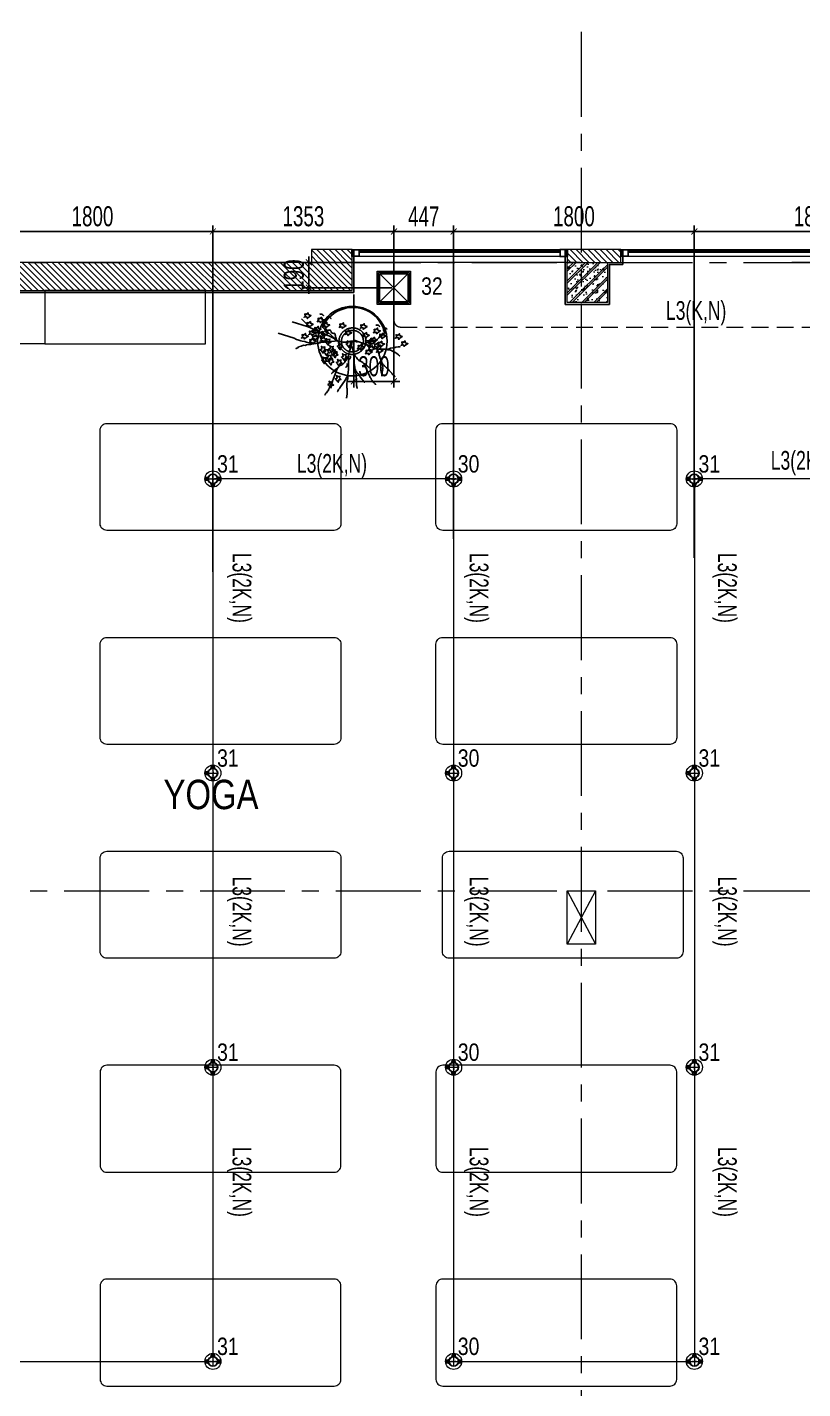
# Model space of a CAD drawing. Header units: millimetres. Extents: x -343543 to 400519, y -115663 to 104219.
# Drawn here: x -78610 to -72811, y -39025 to -28841 of the extents above; entities that cross this region are included whole.
import ezdxf
from ezdxf.xclip import XClip

# ---------------------------------------------------------------- set-up
doc = ezdxf.new("R2010")
doc.units = ezdxf.units.MM
doc.header["$XCLIPFRAME"] = 0
for name, pattern in [("$0$02'TUONG Xay$0$HIDDEN", [0.375, 0.25, -0.125]), ('HIDDEN2', [0.1875, 0.125, -0.0625]), ('XREF MAT BANG TUONG XAY$0$01.Xref _MB T2-Mai$0$HIDDEN', [9.525, 6.35, -3.175]), ('XREF MAT BANG TUONG XAY$0$CENTER', [50.8, 31.75, -6.35, 6.35, -6.35])]:
    doc.linetypes.add(name, pattern=pattern)
doc.layers.get('0').update_dxf_attribs({"color": 231, "lineweight": 0})
doc.layers.get('DefPoints').update_dxf_attribs({"color": 191})
for name, color, linetype in [('A-FLOR', 35, 'Continuous'), ('INNO-GIOTHAI', 20, 'Continuous'), ('XREF MAT BANG NOI THAT$0$FF-Plants', 8, 'Continuous'), ('XREF MAT BANG TUONG XAY$0$A-FNSH', 8, 'Continuous'), ('XREF MAT BANG TUONG XAY$0$A-FURN', 8, 'Continuous'), ('XREF MAT BANG TUONG XAY$0$A-PATT', 8, 'Continuous'), ('ống ghen', 6, 'Continuous')]:
    doc.layers.add(name, color=color, linetype=linetype)
for name, color, linetype, lineweight in [('A-PATT', 252, 'Continuous', 9), ('A-SYMBOLS', 10, 'Continuous', 13), ('fix lighting', 2, 'Continuous', 5), ('ICC-Text', 3, 'Continuous', 25), ('SME-E-COND-LTG', 51, 'Continuous', 18), ('SME-E-LTG-DIM', 55, 'Continuous', 18), ('SME-E-LTG-NOTE', 54, 'Continuous', 18), ('TEXT DIEN', 3, 'Continuous', 18), ('XREF MAT BANG TUONG XAY$0$$1$A-TEXT', 8, 'Continuous', 25), ('XREF MAT BANG TUONG XAY$0$01.Xref _MB T2-Mai$0$$0$A-FNSH', 8, 'Continuous', 9), ('XREF MAT BANG TUONG XAY$0$01.Xref _MB T2-Mai$0$$0$A-GLAZ', 8, 'Continuous', 13), ('XREF MAT BANG TUONG XAY$0$01.Xref _MB T2-Mai$0$$0$A-LITE', 8, 'Continuous', 9), ('XREF MAT BANG TUONG XAY$0$01.Xref _MB T2-Mai$0$$0$A-TEXT', 8, 'Continuous', 25), ('XREF MAT BANG TUONG XAY$0$01.Xref _MB T2-Mai$0$A-HIDD', 8, 'XREF MAT BANG TUONG XAY$0$01.Xref _MB T2-Mai$0$HIDDEN', 9), ('XREF MAT BANG TUONG XAY$0$A-GRID', 8, 'XREF MAT BANG TUONG XAY$0$CENTER', 15), ('XREF MAT BANG TUONG XAY$0$A-WALL-INT', 8, 'Continuous', 9), ('XREF MAT BANG TUONG XAY$0$xref_IKIGAI_Cot$0$A-FNSH', 8, 'Continuous', 9), ('XREF MAT BANG TUONG XAY$0$xref_IKIGAI_Cot$0$A-PATT', 8, 'Continuous', 5)]:
    doc.layers.add(name, color=color, linetype=linetype, lineweight=lineweight)
doc.styles.add('Arial', font='arial.ttf', dxfattribs={"width": 0.8})
doc.styles.add('ROMANS1', font='vntimeh.shx', dxfattribs={"width": 0.8, "bigfont": 'bigfont.shx'})
doc.styles.add('SM-DIMTEXT', font='SME.shx', dxfattribs={"width": 0.7})
doc.styles.add('SME-TEXT', font='sme.shx', dxfattribs={"width": 0.7})
doc.styles.add('XREF MAT BANG NOI THAT$0$Standard', font='txt')
doc.styles.add('XREF MAT BANG TUONG XAY$0$Arial', font='arial.ttf', dxfattribs={"width": 0.8})
doc.dimstyles.new('SDIM-75', dxfattribs={"dimscale": 75, "dimtxt": 2, "dimasz": 0.6, "dimexe": 0.6, "dimexo": 0.2, "dimgap": 0.5, "dimtad": 1, "dimdec": 0, "dimzin": 12, "dimtxsty": 'SM-DIMTEXT', "dimblk": 'ARCHTICK', "dimcen": 0.12, "dimdle": 0.6, "dimclrd": 7, "dimclre": 8, "dimadec": 0, "dimazin": 3, "dimtfac": 2, "dimtdec": 0, "dimtix": 1, "dimtmove": 1, "dimatfit": 3, "dimfxl": 1, "dimtzin": 0, "dimarcsym": 1})

# ---------------------------------------------------------------- blocks, each defined once
blk = doc.blocks.new('XREF MAT BANG TUONG XAY$0$xref_IKIGAI_Cot')
at = {"layer": 'XREF MAT BANG TUONG XAY$0$xref_IKIGAI_Cot$0$A-PATT'}
h = blk.add_hatch(dxfattribs=at)
h.set_pattern_fill('BT-01', color=8, scale=15, pattern_type=2)
h.set_pattern_definition([(50, (80, 80), (107.58903, -9.41282), [11.25, -123.75]), (355, (80, 80), (-20.8127, 112.82882), [9, -99]), (100.4514, (88.97, 79.22), (86.7764, 103.41593), [9.56103, -105.1713]), (46.1842, (80, 110), (160.08616, -24.82785), [16.875, -185.625]), (96.6356, (93.34, 107.93), (140.1994, 146.1177), [14.34154, -157.75695]), (351.1842, (80, 110), (140.1993, 146.1178), [13.5, -148.5]), (21, (95, 102.5), (89.53606, -60.39283), [11.25, -123.75]), (326, (95, 102.5), (36.4973, 108.7725), [9, -99]), (71.4514, (102.46, 97.47), (126.0334, 48.37957), [9.56103, -105.1713]), (37.5, (80, 80), (1.82398, 49.93408), [0, -97.8, 0, -100.5, 0, -99.375]), (7.5, (80, 80), (39.46043, 59.16176), [0, -57.3, 0, -95.55, 0, -37.875]), (327.5, (46.55, 80), (80.073365, -3.38323), [0, -37.5, 0, -117, 0, -155.25]), (317.5, (31.55, 80), (87.47793, 15.01575), [0, -48.75, 0, -77.7, 0, -110.25]), (45, (80, 80), (-45.07806, 45.07806), []), (45, (80, 98.375), (-45.07806, 45.07806), [])])
h.paths.add_polyline_path([(16095, -30600), (16395, -30600), (16395, -30900), (16095, -30900)])
at = {"layer": 'XREF MAT BANG TUONG XAY$0$A-GRID', "color": 8, "ltscale": 20}
for points in [[(16200, -53895), (16200, -27358.3)], [(-2907.5, -30600), (42750, -30600)], [(-2907.5, -35300), (42750, -35300)]]:
    blk.add_lwpolyline(points, dxfattribs=at)
at = {"layer": 'XREF MAT BANG TUONG XAY$0$xref_IKIGAI_Cot$0$A-FNSH', "color": 8}
for p, q in [((16095, -35300), (16305, -35700)), ((16305, -35300), (16095, -35700))]:
    blk.add_line(p, q, dxfattribs=at)
for points in [[(16095, -30600), (16395, -30600), (16395, -30900), (16095, -30900)], [(16095, -35300), (16305, -35300), (16305, -35700), (16095, -35700)]]:
    blk.add_lwpolyline(points, close=True, dxfattribs=at)
blk = doc.blocks.new('XREF MAT BANG TUONG XAY$0$01.Xref _MB T2-Mai$0$$0$A$Cfb76151b')
at = {"color": 8}
for points in [[(0, 0), (50, 0), (50, 50), (0, 50)], [(2, 2), (48, 2), (48, 48), (2, 48)]]:
    blk.add_lwpolyline(points, close=True, dxfattribs=at)
blk = doc.blocks.new('XREF MAT BANG TUONG XAY$0$01.Xref _MB T2-Mai$0$$0$A$Cc763f58b')
at = {"layer": 'DefPoints', "color": 8}
blk.add_line((5, -50), (5, 0), dxfattribs=at)
at = {"layer": 'XREF MAT BANG TUONG XAY$0$01.Xref _MB T2-Mai$0$$0$A-FNSH', "color": 8}
for centre, start, end in [((3, 2), 222.6903, 317.3097), ((3, -52), 42.6903, 137.3097)]:
    blk.add_arc(centre, 3.4, start, end, dxfattribs=at)
blk = doc.blocks.new('*U160')
at = {"layer": 'XREF MAT BANG TUONG XAY$0$01.Xref _MB T2-Mai$0$$0$A-GLAZ'}
for p, q in [((1557, 20), (55, 20)), ((1557, 10), (55, 10))]:
    blk.add_line(p, q, dxfattribs=at)
at = {"layer": 'XREF MAT BANG TUONG XAY$0$01.Xref _MB T2-Mai$0$$0$A-LITE', "color": 8}
blk.add_lwpolyline([(1557, 50), (55, 50), (55, 0), (1557, 0)], close=True, dxfattribs=at)
at = {"layer": 'XREF MAT BANG TUONG XAY$0$01.Xref _MB T2-Mai$0$$0$A-FNSH', "color": 8, "rotation": 180}
blk.add_blockref('XREF MAT BANG TUONG XAY$0$01.Xref _MB T2-Mai$0$$0$A$Cc763f58b', (5, 0), dxfattribs=at)
at = {"layer": 'XREF MAT BANG TUONG XAY$0$01.Xref _MB T2-Mai$0$$0$A-FNSH', "color": 8, "xscale": -1, "rotation": 180}
blk.add_blockref('XREF MAT BANG TUONG XAY$0$01.Xref _MB T2-Mai$0$$0$A$Cc763f58b', (1607, 0), dxfattribs=at)
at = {"layer": 'XREF MAT BANG TUONG XAY$0$01.Xref _MB T2-Mai$0$$0$A-GLAZ', "color": 8}
blk.add_blockref('XREF MAT BANG TUONG XAY$0$01.Xref _MB T2-Mai$0$$0$A$Cfb76151b', (5, 0), dxfattribs=at)
at = {"layer": 'XREF MAT BANG TUONG XAY$0$01.Xref _MB T2-Mai$0$$0$A-GLAZ', "color": 8, "xscale": -1}
blk.add_blockref('XREF MAT BANG TUONG XAY$0$01.Xref _MB T2-Mai$0$$0$A$Cfb76151b', (1607, 0), dxfattribs=at)
blk = doc.blocks.new('*U161')
at = {"layer": 'XREF MAT BANG TUONG XAY$0$01.Xref _MB T2-Mai$0$$0$A-GLAZ'}
for p, q in [((6955, 20), (55, 20)), ((6955, 10), (55, 10))]:
    blk.add_line(p, q, dxfattribs=at)
at = {"layer": 'XREF MAT BANG TUONG XAY$0$01.Xref _MB T2-Mai$0$$0$A-LITE', "color": 8}
blk.add_lwpolyline([(6955, 50), (55, 50), (55, 0), (6955, 0)], close=True, dxfattribs=at)
at = {"layer": 'XREF MAT BANG TUONG XAY$0$01.Xref _MB T2-Mai$0$$0$A-FNSH', "color": 8, "rotation": 180}
blk.add_blockref('XREF MAT BANG TUONG XAY$0$01.Xref _MB T2-Mai$0$$0$A$Cc763f58b', (5, 0), dxfattribs=at)
at = {"layer": 'XREF MAT BANG TUONG XAY$0$01.Xref _MB T2-Mai$0$$0$A-FNSH', "color": 8, "xscale": -1, "rotation": 180}
blk.add_blockref('XREF MAT BANG TUONG XAY$0$01.Xref _MB T2-Mai$0$$0$A$Cc763f58b', (7005, 0), dxfattribs=at)
at = {"layer": 'XREF MAT BANG TUONG XAY$0$01.Xref _MB T2-Mai$0$$0$A-GLAZ', "color": 8}
blk.add_blockref('XREF MAT BANG TUONG XAY$0$01.Xref _MB T2-Mai$0$$0$A$Cfb76151b', (5, 0), dxfattribs=at)
at = {"layer": 'XREF MAT BANG TUONG XAY$0$01.Xref _MB T2-Mai$0$$0$A-GLAZ', "color": 8, "xscale": -1}
blk.add_blockref('XREF MAT BANG TUONG XAY$0$01.Xref _MB T2-Mai$0$$0$A$Cfb76151b', (7005, 0), dxfattribs=at)
blk = doc.blocks.new('*U262')
at = {"layer": 'XREF MAT BANG TUONG XAY$0$A-PATT'}
h = blk.add_hatch(dxfattribs=at)
h.set_pattern_fill('ANSI31', color=8, scale=10)
h.set_pattern_definition([(45, (41236.79, -11293.564), (-22.45064, 22.45064), [])])
h.paths.add_polyline_path([(-39, 48), (5751, 48), (5751, -162), (-39, -162)])
at = {"layer": 'XREF MAT BANG TUONG XAY$0$A-WALL-INT', "color": 8}
blk.add_lwpolyline([(-39, 48), (5751, 48), (5751, -162), (-39, -162)], close=True, dxfattribs=at)
blk = doc.blocks.new('*U254')
at = {"layer": 'XREF MAT BANG TUONG XAY$0$A-PATT'}
h = blk.add_hatch(dxfattribs=at)
h.set_pattern_fill('ANSI31', color=8, scale=10)
h.set_pattern_definition([(45, (35750.104, -11178.564), (-22.45064, 22.45064), [])])
h.paths.add_polyline_path([(-39, 48), (265, 48), (265, -48), (-39, -48)])
at = {"layer": 'XREF MAT BANG TUONG XAY$0$A-WALL-INT', "color": 8}
blk.add_lwpolyline([(-39, 48), (265, 48), (265, -48), (-39, -48)], close=True, dxfattribs=at)
blk = doc.blocks.new('*U255')
at = {"layer": 'XREF MAT BANG TUONG XAY$0$A-PATT'}
h = blk.add_hatch(dxfattribs=at)
h.set_pattern_fill('ANSI31', color=8, scale=10)
h.set_pattern_definition([(45, (35846.79, -11178.564), (-22.45064, 22.45064), [])])
h.paths.add_polyline_path([(-39, 48), (361, 48), (361, -48), (-39, -48)])
at = {"layer": 'XREF MAT BANG TUONG XAY$0$A-WALL-INT', "color": 8}
blk.add_lwpolyline([(-39, 48), (361, 48), (361, -48), (-39, -48)], close=True, dxfattribs=at)
blk = doc.blocks.new('XREF MAT BANG TUONG XAY$0$NNNN')
at = {"layer": 'XREF MAT BANG TUONG XAY$0$A-FURN', "color": 8, "xscale": -1, "rotation": 180}
for name, p in [('*U254', (5825, 16805)), ('*U255', (7739, 16805)), ('*U262', (339, 16595))]:
    blk.add_blockref(name, p, dxfattribs=at)
blk = doc.blocks.new('XREF MAT BANG NOI THAT$0$YLD.Studio-02-104')
at = {"layer": 'XREF MAT BANG NOI THAT$0$FF-Plants', "color": 8, "flags": 128}
blk.add_lwpolyline([(96, -13), (101, -11), (112, -10), (119, -9), (134, -7), (139, -7), (150, -9), (159, -9), (164, -11), (169, -10), (171, -9), (173, -8), (175, -5), (180, 1), (184, 6), (192, 13), (196, 17), (205, 23), (212, 28), (217, 30), (225, 38), (235, 46), (235, 46), (235, 46, 0.059467), (219, 99, 0.414214), (-99, 219), (-105, 216), (-106, 216, 0.178839), (-228, 94), (-225, 89), (-214, 77), (-210, 74), (-209, 70), (-208, 69), (-207, 67), (-206, 68), (-205, 66), (-203, 67), (-202, 68), (-191, 69), (-184, 71), (-178, 71), (-173, 72), (-172, 70), (-170, 71), (-169, 68), (-168, 66), (-168, 65), (-167, 63), (-166, 62), (-165, 60), (-165, 58), (-164, 57), (-163, 55), (-163, 54), (-162, 52), (-160, 51), (-159, 50), (-154, 48), (-152, 47), (-150, 48), (-146, 46), (-143, 46), (-140, 47), (-138, 46), (-137, 45), (-136, 43), (-135, 40), (-135, 35), (-133, 31), (-132, 30), (-132, 24), (-131, 23), (-132, 21), (-131, 19), (-131, 17), (-130, 16), (-129, 14), (-127, 10), (-127, 6), (-126, 3), (-121, -3), (-120, -6), (-119, -7), (-119, -9), (-118, -11), (-115, -13), (-113, -14), (-111, -17), (-107, -17), (-106, -17)], format="xyb", dxfattribs=at)
at = {"layer": 'XREF MAT BANG NOI THAT$0$FF-Plants', "color": 8}
for points in [[(-456, 131), (-344, 98), (-323, 89), (-280, 69), (-247, 55), (-233, 50), (-221, 47), (-195, 33), (-180, 28), (-172, 23), (-151, 12), (-142, 7), (-127, -4), (-118, -10), (-97, -16), (-87, -18), (-76, -19), (-57, -19), (-52, -19), (-35, -15), (-18, -13), (-18, -13), (-11, -12), (1, -13), (7, -13), (20, -15), (25, -17), (28, -17), (34, -18)], [(-385, 155), (-338, 107), (-337, 106), (-336, 104), (-335, 103), (-334, 101), (-332, 98), (-329, 95), (-328, 94), (-325, 92), (-324, 91), (-323, 89), (-323, 89), (-321, 88)], [(-332, 167), (-315, 179), (-335, 186), (-335, 199), (-351, 186), (-361, 192), (-359, 175), (-366, 166), (-347, 170), (-341, 157), (-332, 167)], [(-316, 102), (-299, 114), (-319, 121), (-319, 134), (-335, 121), (-345, 127), (-343, 110), (-350, 101), (-331, 105), (-325, 92), (-316, 102)], [(-234, 134), (-216, 146), (-236, 153), (-237, 166), (-252, 154), (-262, 159), (-260, 142), (-268, 133), (-249, 138), (-243, 125), (-234, 134)], [(-137, 7), (-189, 54), (-194, 62), (-199, 68), (-206, 84), (-212, 94), (-217, 107), (-219, 114), (-221, 120), (-225, 140), (-228, 145), (-231, 155), (-232, 159), (-234, 160), (-233, 161), (-234, 162), (-234, 162)], [(-193, 97), (-175, 109), (-195, 116), (-196, 129), (-211, 116), (-221, 122), (-219, 105), (-226, 95), (-207, 100), (-202, 87), (-193, 97)], [(-69, 93), (-52, 105), (-72, 111), (-72, 125), (-88, 112), (-98, 117), (-96, 100), (-103, 91), (-84, 96), (-78, 83), (-69, 93)], [(87, 86), (105, 98), (85, 104), (84, 118), (69, 105), (59, 110), (61, 93), (54, 84), (73, 89), (78, 76), (87, 86)], [(-561, 47), (-441, 9), (-423, 0), (-413, -3), (-391, -10), (-381, -12), (-360, -16), (-355, -18), (-349, -19), (-332, -24), (-330, -25), (-328, -25), (-326, -26), (-324, -26), (-322, -27), (-317, -27), (-314, -28), (-310, -29), (-305, -28), (-303, -29), (-302, -28), (-298, -29), (-296, -29), (-294, -30), (-293, -29), (-292, -30), (-290, -31), (-289, -30), (-288, -31)], [(-353, 13), (-335, 25), (-355, 32), (-356, 45), (-371, 32), (-381, 37), (-379, 21), (-387, 11), (-368, 16), (-362, 3), (-353, 13)], [(-297, 39), (-279, 50), (-300, 57), (-300, 70), (-315, 58), (-325, 63), (-324, 46), (-331, 37), (-312, 42), (-306, 29), (-297, 39)], [(-294, -23), (-277, -11), (-297, -4), (-297, 9), (-313, -4), (-323, 1), (-321, -15), (-328, -25), (-309, -20), (-303, -33), (-294, -23)], [(-274, 4), (-256, 16), (-276, 22), (-277, 36), (-292, 23), (-302, 28), (-300, 12), (-308, 2), (-289, 7), (-283, -6), (-274, 4)], [(-270, 55), (-252, 67), (-272, 73), (-273, 87), (-288, 74), (-298, 79), (-296, 62), (-304, 53), (-285, 58), (-279, 45), (-270, 55)], [(-257, 67), (-239, 79), (-260, 86), (-260, 99), (-275, 86), (-285, 91), (-284, 75), (-291, 65), (-272, 70), (-266, 57), (-257, 67)], [(-231, 25), (-214, 37), (-234, 44), (-234, 57), (-250, 44), (-260, 50), (-258, 33), (-265, 24), (-246, 28), (-240, 15), (-231, 25)], [(-213, -11), (-195, 1), (-215, 7), (-216, 21), (-231, 8), (-241, 13), (-239, -4), (-247, -13), (-228, -8), (-222, -21), (-213, -11)], [(-202, 37), (-184, 49), (-204, 55), (-205, 69), (-220, 56), (-230, 61), (-228, 44), (-236, 35), (-217, 40), (-211, 27), (-202, 37)], [(-198, -26), (-186, -43), (-179, -23), (-166, -22), (-178, -7), (-173, 3), (-190, 0), (-199, 7), (-195, -11), (-208, -17), (-198, -26)], [(-28, 39), (-10, 51), (-30, 58), (-31, 71), (-46, 58), (-56, 64), (-54, 47), (-62, 38), (-43, 42), (-37, 29), (-28, 39)], [(104, 21), (121, 32), (101, 39), (101, 52), (85, 40), (75, 45), (77, 28), (70, 19), (89, 24), (95, 11), (104, 21)], [(150, -27), (168, -15), (148, -8), (147, 5), (132, -8), (122, -3), (124, -19), (116, -29), (135, -24), (141, -37), (150, -27)], [(163, -15), (181, -3), (160, 4), (160, 17), (145, 5), (134, 10), (136, -7), (129, -16), (148, -12), (154, -25), (163, -15)], [(186, 53), (204, 65), (184, 71), (183, 85), (168, 72), (158, 77), (160, 60), (152, 51), (171, 56), (177, 43), (186, 53)], [(227, 15), (245, 27), (225, 34), (224, 47), (209, 35), (199, 40), (201, 23), (193, 14), (212, 19), (218, 6), (227, 15)], [(350, 11), (368, 23), (348, 30), (347, 43), (332, 30), (322, 36), (324, 19), (316, 10), (336, 14), (341, 1), (350, 11)], [(-106, -10), (-171, -16), (-181, -17), (-202, -17), (-214, -19), (-229, -20), (-233, -19), (-239, -21), (-243, -23), (-246, -24), (-249, -24), (-253, -26), (-254, -27), (-258, -26), (-266, -28), (-277, -29), (-279, -29), (-284, -29), (-294, -33), (-299, -33), (-309, -36), (-318, -38), (-327, -38), (-348, -40), (-358, -44), (-370, -43), (-389, -50), (-407, -56), (-414, -62), (-421, -65), (-426, -68), (-427, -69), (-427, -69)], [(-236, -84), (-224, -101), (-217, -81), (-203, -81), (-216, -66), (-211, -56), (-228, -58), (-237, -51), (-233, -70), (-246, -76), (-236, -84)], [(-209, -104), (-197, -121), (-190, -101), (-176, -100), (-189, -86), (-184, -75), (-201, -78), (-210, -71), (-206, -89), (-219, -95), (-209, -104)], [(-173, -80), (-162, -97), (-155, -77), (-141, -77), (-154, -62), (-148, -52), (-165, -54), (-174, -47), (-170, -66), (-183, -72), (-173, -80)], [(-157, -107), (-146, -124), (-139, -104), (-125, -103), (-138, -88), (-132, -78), (-149, -80), (-158, -73), (-154, -92), (-167, -98), (-157, -107)], [(-145, -119), (-133, -136), (-126, -116), (-113, -116), (-125, -101), (-120, -91), (-137, -93), (-146, -86), (-142, -104), (-155, -110), (-145, -119)], [(-8, -18), (-25, -80), (-28, -91), (-32, -108), (-34, -117), (-36, -131), (-35, -138), (-35, -147), (-35, -157), (-34, -184), (-34, -206), (-34, -215), (-34, -226), (-37, -242), (-37, -250), (-38, -261), (-40, -266), (-41, -270), (-41, -272), (-42, -273), (-42, -275), (-44, -277), (-46, -280), (-54, -293), (-60, -303), (-98, -361), (-101, -367), (-108, -375), (-111, -381), (-114, -384), (-117, -388), (-118, -388)], [(-108, -60), (-96, -77), (-89, -57), (-76, -56), (-88, -42), (-83, -32), (-100, -34), (-109, -27), (-105, -45), (-118, -51), (-108, -60)], [(-42, -43), (-30, -60), (-23, -40), (-9, -39), (-22, -25), (-16, -15), (-33, -17), (-43, -10), (-38, -28), (-52, -34), (-42, -43)], [(-20, -25), (-3, -75), (0, -83), (4, -97), (6, -104), (8, -116), (8, -121), (8, -128), (9, -137), (8, -159), (9, -177), (9, -184), (10, -193), (13, -206), (14, -213), (15, -222), (17, -226), (18, -229), (18, -230), (19, -231), (19, -233), (21, -234), (23, -237), (29, -246), (35, -255), (69, -300), (72, -304), (79, -311), (81, -315), (84, -318), (87, -320), (88, -320)], [(8, -4), (134, -49), (147, -55), (156, -60), (171, -69), (175, -70), (180, -73), (180, -75), (182, -74), (183, -76), (184, -78), (185, -81), (185, -85), (187, -93), (189, -98), (194, -112), (194, -117), (199, -130), (201, -135), (206, -146), (207, -149), (212, -164), (214, -168), (217, -177), (217, -177), (219, -183), (220, -185), (221, -184), (225, -188), (228, -190), (231, -194), (236, -197), (238, -199), (246, -207), (249, -211), (257, -218), (263, -222), (270, -231), (274, -236), (282, -245), (289, -252), (289, -253), (293, -257), (293, -259), (297, -264), (303, -268), (305, -269), (305, -270), (310, -272), (311, -275), (316, -278), (316, -279)], [(67, -69), (85, -57), (64, -50), (64, -37), (49, -49), (39, -44), (40, -61), (33, -70), (52, -65), (58, -78), (67, -69)], [(123, -43), (141, -31), (120, -25), (120, -11), (105, -24), (94, -19), (96, -36), (89, -45), (108, -40), (114, -53), (123, -43)], [(126, -105), (143, -93), (123, -86), (123, -73), (107, -85), (97, -80), (99, -97), (92, -106), (111, -102), (117, -114), (126, -105)], [(146, -78), (164, -66), (144, -59), (143, -46), (128, -59), (118, -53), (120, -70), (112, -79), (131, -75), (137, -88), (146, -78)], [(189, -56), (206, -44), (186, -38), (186, -24), (170, -37), (160, -32), (162, -49), (155, -58), (174, -53), (180, -66), (189, -56)], [(207, -93), (225, -81), (204, -75), (204, -61), (189, -74), (179, -69), (181, -86), (173, -95), (192, -90), (198, -103), (207, -93)], [(178, -70), (187, -74), (190, -74), (212, -72), (216, -73), (224, -72), (229, -72), (238, -73), (242, -73), (253, -75), (259, -76), (262, -76), (271, -77), (273, -78), (273, -78), (275, -78), (277, -79), (279, -80), (288, -83), (291, -85), (295, -88), (301, -89), (308, -93), (320, -100), (327, -105), (340, -115), (348, -121), (348, -121), (350, -122)], [(218, -45), (236, -33), (215, -27), (215, -13), (200, -26), (190, -21), (191, -37), (184, -47), (203, -42), (209, -55), (218, -45)], [(251, -74), (259, -72), (262, -71), (276, -68), (281, -65), (314, -61), (320, -58), (336, -56), (342, -55), (348, -56), (349, -55), (351, -54), (351, -54)], [(392, -42), (410, -30), (389, -24), (389, -10), (374, -23), (364, -18), (366, -35), (358, -44), (377, -39), (383, -52), (392, -42)], [(-226, -164), (-214, -181), (-207, -161), (-193, -161), (-206, -146), (-200, -136), (-218, -138), (-227, -131), (-222, -149), (-236, -155), (-226, -164)], [(-188, -145), (-176, -162), (-169, -142), (-156, -142), (-168, -127), (-163, -117), (-180, -119), (-189, -112), (-185, -130), (-198, -136), (-188, -145)], [(-177, -174), (-165, -191), (-158, -171), (-145, -170), (-157, -155), (-152, -145), (-169, -148), (-178, -141), (-174, -159), (-187, -165), (-177, -174)], [(-32, -119), (-37, -126), (-38, -127), (-38, -129), (-48, -147), (-50, -149), (-55, -156), (-61, -166), (-65, -171), (-69, -177), (-70, -177), (-71, -179), (-74, -182), (-76, -184), (-82, -187), (-85, -189), (-89, -191), (-101, -198), (-105, -202), (-109, -205), (-111, -209), (-112, -209), (-113, -210), (-114, -210), (-114, -212), (-116, -214), (-118, -216), (-132, -224), (-143, -235), (-146, -239), (-150, -244), (-153, -246), (-153, -247), (-154, -247), (-156, -249), (-158, -251), (-159, -253), (-160, -253), (-161, -254)], [(-116, -182), (-104, -199), (-97, -179), (-83, -178), (-96, -163), (-90, -153), (-108, -156), (-117, -148), (-112, -167), (-126, -173), (-116, -182)], [(-77, -141), (-65, -158), (-58, -138), (-44, -137), (-57, -122), (-52, -112), (-69, -114), (-78, -107), (-74, -126), (-87, -132), (-77, -141)], [(4, -106), (8, -111), (9, -113), (9, -114), (19, -128), (20, -129), (25, -135), (31, -143), (34, -147), (38, -151), (39, -151), (40, -152), (42, -155), (44, -156), (49, -159), (52, -160), (56, -161), (65, -166), (69, -169), (73, -172), (74, -174), (75, -174), (76, -176), (77, -176), (77, -177), (79, -178), (81, -180), (93, -186), (103, -194), (106, -197), (109, -201), (111, -202), (111, -204), (112, -203), (114, -205), (116, -206), (117, -207), (118, -207), (118, -209)], [(78, -177), (83, -185), (85, -189), (87, -194), (111, -245), (116, -254), (123, -272), (124, -273), (126, -276), (129, -284), (131, -287), (133, -290), (136, -295), (136, -297), (138, -300), (139, -302), (142, -306), (146, -312), (148, -315), (148, -315), (151, -319), (157, -324), (160, -327), (162, -330), (164, -332), (167, -336), (168, -336), (168, -338)], [(221, -184), (222, -192), (221, -198), (222, -208), (220, -212), (222, -216), (222, -220), (221, -224), (222, -227), (220, -231), (221, -233), (218, -246), (218, -249), (216, -261), (216, -263), (216, -266), (215, -268), (215, -270), (215, -273), (216, -275)], [(-115, -212), (-120, -223), (-122, -228), (-125, -233), (-150, -298), (-155, -309), (-163, -332), (-164, -334), (-166, -337), (-169, -348), (-171, -351), (-173, -355), (-176, -362), (-177, -363), (-179, -367), (-180, -370), (-183, -376), (-187, -383), (-189, -386), (-190, -386), (-193, -392), (-199, -399), (-203, -402), (-205, -406), (-207, -409), (-210, -415), (-211, -415), (-211, -416)], [(-123, -303), (-111, -320), (-104, -300), (-90, -299), (-103, -285), (-97, -275), (-114, -277), (-124, -270), (-119, -288), (-132, -294), (-123, -303)], [(-38, -264), (-39, -280), (-40, -289), (-40, -293), (-43, -305), (-44, -310), (-45, -315), (-46, -328), (-46, -340), (-46, -349), (-46, -361), (-45, -366), (-45, -375), (-44, -379), (-44, -382), (-44, -386), (-44, -387), (-44, -391), (-44, -393), (-44, -395), (-44, -402), (-44, -405), (-45, -407), (-45, -410), (-46, -421), (-46, -424), (-47, -430), (-48, -431), (-48, -433), (-48, -435), (-48, -437), (-48, -438)], [(15, -224), (17, -237), (18, -244), (18, -247), (21, -257), (22, -261), (23, -266), (24, -276), (24, -286), (25, -293), (25, -303), (24, -307), (25, -314), (25, -317), (25, -320), (25, -323), (25, -324), (25, -327), (25, -329), (25, -330), (25, -336), (25, -339), (26, -340), (26, -343), (28, -352), (28, -354), (29, -359), (30, -360), (30, -362), (30, -363), (30, -364), (30, -366)], [(-178, -345), (-166, -362), (-159, -342), (-145, -341), (-158, -327), (-153, -317), (-170, -319), (-179, -312), (-174, -330), (-188, -336), (-178, -345)]]:
    blk.add_lwpolyline(points, dxfattribs=at)
blk.add_circle((-5, -12), 260, dxfattribs=at)
for points in [[(-221, 178), (-224, 183), (-233, 190), (-244, 191), (-249, 189)], [(-165, 156), (-167, 161), (-177, 168), (-188, 169), (-193, 167)], [(199, 96), (196, 101), (187, 108), (176, 109), (170, 107)], [(87, 29), (76, 54), (33, 84), (-21, 89), (-70, 66), (-102, 23), (-108, -30), (-86, -78), (-43, -109), (11, -113), (61, -91), (93, -48), (98, 5), (87, 29)], [(70, 22), (61, 41), (26, 66), (-18, 70), (-58, 51), (-84, 16), (-89, -27), (-71, -66), (-35, -91), (8, -94), (48, -76), (74, -41), (79, 2), (70, 22)], [(255, 74), (252, 80), (243, 86), (232, 88), (227, 85)], [(-56, -208), (-51, -205), (-44, -196), (-42, -185), (-45, -180)], [(-33, -152), (-28, -150), (-21, -140), (-19, -129), (-22, -124)]]:
    blk.add_open_spline(points, degree=2, dxfattribs=at)
at = {"layer": 'XREF MAT BANG NOI THAT$0$FF-Plants', "color": 8, "style": 'XREF MAT BANG NOI THAT$0$Standard', "flags": 1}
for tag in ['YLD.STUDIO', '抖音/小红书/公众号：YLD.STUDIO', 'YLD.STUDIO']:
    blk.add_attdef(tag, (77, -131), '', height=0.00296, dxfattribs=at)
blk = doc.blocks.new('XREF MAT BANG NOI THAT')
at = {"color": 8}
for points in [[(10989, -30810), (12189, -30810), (12189, -31210), (10989, -31210)], [(13389, -30810), (12189, -30810), (12189, -31210), (13389, -31210)]]:
    blk.add_lwpolyline(points, close=True, dxfattribs=at)
for points in [[(14402, -31855), (14402, -32555, -0.414214), (14352, -32605), (12652, -32605, -0.414214), (12602, -32555), (12602, -31855, -0.414214), (12652, -31805), (14352, -31805, -0.414214)], [(16913, -31855), (16913, -32555, -0.414214), (16863, -32605), (15163, -32605, -0.414214), (15113, -32555), (15113, -31855, -0.414214), (15163, -31805), (16863, -31805, -0.414214)], [(14402, -33455), (14402, -34155, -0.414214), (14352, -34205), (12652, -34205, -0.414214), (12602, -34155), (12602, -33455, -0.414214), (12652, -33405), (14352, -33405, -0.414214)], [(16913, -33455), (16913, -34155, -0.414214), (16863, -34205), (15163, -34205, -0.414214), (15113, -34155), (15113, -33455, -0.414214), (15163, -33405), (16863, -33405, -0.414214)], [(14402, -35055), (14402, -35755, -0.414214), (14352, -35805), (12652, -35805, -0.414214), (12602, -35755), (12602, -35055, -0.414214), (12652, -35005), (14352, -35005, -0.414214)], [(16961, -35055), (16961, -35755, -0.414214), (16911, -35805), (15211, -35805, -0.414214), (15161, -35755), (15161, -35055, -0.414214), (15211, -35005), (16911, -35005, -0.414214)], [(14402, -37355), (14402, -36655, 0.414214), (14352, -36605), (12652, -36605, 0.414214), (12602, -36655), (12602, -37355, 0.414214), (12652, -37405), (14352, -37405, 0.414214)], [(16913, -37355), (16913, -36655, 0.414214), (16863, -36605), (15163, -36605, 0.414214), (15113, -36655), (15113, -37355, 0.414214), (15163, -37405), (16863, -37405, 0.414214)], [(14402, -38955), (14402, -38255, 0.414214), (14352, -38205), (12652, -38205, 0.414214), (12602, -38255), (12602, -38955, 0.414214), (12652, -39005), (14352, -39005, 0.414214)], [(16913, -38955), (16913, -38255, 0.414214), (16863, -38205), (15163, -38205, 0.414214), (15113, -38255), (15113, -38955, 0.414214), (15163, -39005), (16863, -39005, 0.414214)]]:
    blk.add_lwpolyline(points, format="xyb", close=True, dxfattribs=at)
blk.add_blockref('XREF MAT BANG NOI THAT$0$YLD.Studio-02-104', (14493, -31177), dxfattribs=at)
blk = doc.blocks.new('01.Xref _MB T1')
at = {"layer": 'XREF MAT BANG TUONG XAY$0$01.Xref _MB T2-Mai$0$A-HIDD', "color": 8, "ltscale": 500}
blk.add_lwpolyline([(0.00011, -47000.00005), (39999.99073, -47000.00005), (39999.99073, -30600.00246), (0.00011, -30600.00246)], close=True, dxfattribs=at)
at = {"layer": 'XREF MAT BANG TUONG XAY$0$A-FNSH', "color": 8}
for points in [[(8395.00914, -41745.00014), (8620.00915, -41745.00039), (8620.00915, -40315.00001), (8809.99074, -40315.00001), (8809.99074, -39785.00001), (8620.00076, -39785.00004), (8620.00004, -35715.00001), (8809.99073, -35715.00001), (8809.99073, -35285.00001), (8620.0008, -35285.00001), (8620.01163, -30914.99949), (8709.98849, -30914.99918), (8709.99799, -30824.99967), (14498.31369, -30824.99964), (14498.30396, -30504.99947)], [(16080.00039, -30504.99954), (16079.98988, -30914.99898), (16409.99023, -30914.9998), (16409.99097, -30614.99976), (16510.00039, -30614.99976), (16510.00039, -30504.99992)]]:
    blk.add_lwpolyline(points, dxfattribs=at)
at = {"color": 8}
ref = blk.add_blockref('XREF MAT BANG TUONG XAY$0$xref_IKIGAI_Cot', (-0.00927, -0.00001), dxfattribs=at)
XClip(ref).set_block_clipping_path([(-5181.1494167775, -58156.1251844964), (44638.3275875031, -24933.2650512661)])
at = {"layer": 'XREF MAT BANG TUONG XAY$0$01.Xref _MB T2-Mai$0$$0$A-TEXT', "color": 8, "xscale": -1, "rotation": 180}
for name, p in [('*U160', (14483.30396, -30504.99992)), ('*U161', (16495.00039, -30504.99992))]:
    blk.add_blockref(name, p, dxfattribs=at)
at = {"layer": 'XREF MAT BANG TUONG XAY$0$A-FURN', "color": 8}
blk.add_blockref('XREF MAT BANG TUONG XAY$0$NNNN', (8395.00793, -47357.72853), dxfattribs=at)
at = {"layer": 'XREF MAT BANG TUONG XAY$0$$1$A-TEXT', "color": 8, "style": 'XREF MAT BANG TUONG XAY$0$Arial', "width": 0.8}
blk.add_text('YOGA', height=220, dxfattribs=at).set_placement((13075.64002, -34689.71986))
at = {"layer": 'A-PATT', "color": 8}
blk.add_blockref('XREF MAT BANG NOI THAT', (0, 0), dxfattribs=at)
blk = doc.blocks.new('Spotlight SKU LS1 3W')
at = {"color": 0, "linetype": 'ByBlock'}
for p, q in [((36, 0), (-36, 0)), ((0, 36), (0, -36))]:
    blk.add_line(p, q, dxfattribs=at)
for radius, start, end in [(60, 90, 270), (36, 90, 270), (60, 270, 90), (36, 270, 90)]:
    blk.add_arc((0, 0), radius, start, end, dxfattribs=at)
blk = doc.blocks.new('A$C0707c3b3')
at = {"layer": 'fix lighting', "xscale": -1}
for p in [(-18010, -1470), (-18010, -1470), (-16210, -1470), (-16210, -1470), (-14410, -1470), (-14410, -1470), (-18010, -3670), (-18010, -3670), (-16210, -3670), (-16210, -3670), (-14410, -3670), (-14410, -3670), (-18010, -5870), (-18010, -5870), (-16210, -5870), (-16210, -5870), (-14410, -5870), (-14410, -5870), (-18010, -8070), (-18010, -8070), (-16210, -8070), (-16210, -8070), (-14410, -8070), (-14410, -8070)]:
    blk.add_blockref('Spotlight SKU LS1 3W', p, dxfattribs=at)
blk = doc.blocks.new('LT6')
blk.add_lwpolyline([(-105, -105), (105, -105), (105, 105), (-105, 105)], close=True)
blk.add_lwpolyline([(-105, 105), (105, -105), (105, 105), (-105, -105)])
at = {"layer": 'A-PATT'}
for points in [[(-125, -125), (125, -125), (125, 125), (-125, 125)], [(-115, -115), (115, -115), (115, 115), (-115, 115)]]:
    blk.add_lwpolyline(points, close=True, dxfattribs=at)
blk = doc.blocks.new('DenSanTuongT2Ikigai')
at = {"layer": 'fix lighting', "xscale": -1}
blk.add_blockref('LT6', (14798, 19210), dxfattribs=at)
blk = doc.blocks.new('c3-20')
at = {"layer": 'ống ghen', "ltscale": 30}
for points in [[(5338960, -3869072), (5338965, -3869054)], [(5338989, -3869072), (5338985, -3869054)], [(5338943, -3869089), (5338925, -3869094)], [(5338943, -3869119), (5338925, -3869114)], [(5339006, -3869089), (5339025, -3869094)], [(5339006, -3869119), (5339025, -3869114)]]:
    blk.add_lwpolyline(points, dxfattribs=at)
for points in [[(5338985, -3869071), (5338985, -3869048), (5338965, -3869048), (5338965, -3869071)], [(5338941, -3869094), (5338919, -3869094), (5338919, -3869114), (5338941, -3869114)], [(5338940, -3869103), (5338928, -3869103), (5338928, -3869105), (5338940, -3869105)], [(5338975, -3869069), (5338975, -3869057), (5338974, -3869057), (5338974, -3869069)], [(5339008, -3869094), (5339031, -3869094), (5339031, -3869114), (5339008, -3869114)], [(5339010, -3869103), (5339022, -3869103), (5339022, -3869105), (5339010, -3869105)]]:
    blk.add_lwpolyline(points, close=True, dxfattribs=at)
blk.add_circle((5338975, -3869104), 35, dxfattribs=at)
at = {"layer": 'TEXT DIEN', "ltscale": 30, "style": 'ROMANS1'}
blk.add_text('D20', height=15, dxfattribs=at).set_placement((5338955, -3869111))
blk = doc.blocks.new('_ArchTick')
at = {"color": 0, "linetype": 'ByBlock', "const_width": 0.15}
blk.add_lwpolyline([(-0.5, -0.5), (0.5, 0.5)], dxfattribs=at)
blk = doc.blocks.new('*D1662')
at = {"layer": 'DefPoints', "color": 0, "linetype": 'Continuous', "ltscale": 1000, "transparency": 16777216}
for p in [(-77222, -30369), (-79022, -32930), (-77222, -32930)]:
    blk.add_point(p, dxfattribs=at)
at = {"layer": 'SME-E-LTG-DIM', "color": 8, "linetype": 'Continuous', "lineweight": -2, "ltscale": 1000, "transparency": 16777216}
for p, q in [((-79022, -32915), (-79022, -30324)), ((-77222, -32915), (-77222, -30324))]:
    blk.add_line(p, q, dxfattribs=at)
at = {"layer": 'SME-E-LTG-DIM', "color": 7, "linetype": 'Continuous', "lineweight": -2, "ltscale": 1000, "transparency": 16777216}
blk.add_line((-79067, -30369), (-77177, -30369), dxfattribs=at)
at = {"layer": 'SME-E-LTG-DIM', "color": 7, "linetype": 'Continuous', "lineweight": -2, "ltscale": 1000, "transparency": 16777216, "xscale": 45, "yscale": 45, "zscale": 45, "rotation": 180}
blk.add_blockref('_ArchTick', (-79022, -30369), dxfattribs=at)
at = {"layer": 'SME-E-LTG-DIM', "color": 7, "linetype": 'Continuous', "lineweight": -2, "ltscale": 1000, "transparency": 16777216, "xscale": 45, "yscale": 45, "zscale": 45}
blk.add_blockref('_ArchTick', (-77222, -30369), dxfattribs=at)
at = {"layer": 'SME-E-LTG-DIM', "color": 0, "linetype": 'Continuous', "ltscale": 1000, "transparency": 16777216, "insert": (-78122, -30256), "char_height": 150, "attachment_point": 5, "style": 'SM-DIMTEXT'}
blk.add_mtext('1800', dxfattribs=at)
blk = doc.blocks.new('*D1663')
at = {"layer": 'DefPoints', "color": 0, "linetype": 'Continuous', "ltscale": 1000, "transparency": 16777216}
for p in [(-75868, -30369), (-75868, -30915), (-77222, -32930)]:
    blk.add_point(p, dxfattribs=at)
at = {"layer": 'SME-E-LTG-DIM', "color": 8, "linetype": 'Continuous', "lineweight": -2, "ltscale": 1000, "transparency": 16777216}
for p, q in [((-77222, -32915), (-77222, -30324)), ((-75868, -30900), (-75868, -30324))]:
    blk.add_line(p, q, dxfattribs=at)
at = {"layer": 'SME-E-LTG-DIM', "color": 7, "linetype": 'Continuous', "lineweight": -2, "ltscale": 1000, "transparency": 16777216}
blk.add_line((-77267, -30369), (-75823, -30369), dxfattribs=at)
at = {"layer": 'SME-E-LTG-DIM', "color": 7, "linetype": 'Continuous', "lineweight": -2, "ltscale": 1000, "transparency": 16777216, "xscale": 45, "yscale": 45, "zscale": 45, "rotation": 180}
blk.add_blockref('_ArchTick', (-77222, -30369), dxfattribs=at)
at = {"layer": 'SME-E-LTG-DIM', "color": 7, "linetype": 'Continuous', "lineweight": -2, "ltscale": 1000, "transparency": 16777216, "xscale": 45, "yscale": 45, "zscale": 45}
blk.add_blockref('_ArchTick', (-75868, -30369), dxfattribs=at)
at = {"layer": 'SME-E-LTG-DIM', "color": 0, "linetype": 'Continuous', "ltscale": 1000, "transparency": 16777216, "insert": (-76545, -30256), "char_height": 150, "attachment_point": 5, "style": 'SM-DIMTEXT'}
blk.add_mtext('1353', dxfattribs=at)
blk = doc.blocks.new('*D1664')
at = {"layer": 'DefPoints', "color": 0, "linetype": 'Continuous', "ltscale": 1000, "transparency": 16777216}
for p in [(-75422, -30369), (-75868, -30915), (-75422, -32684)]:
    blk.add_point(p, dxfattribs=at)
at = {"layer": 'SME-E-LTG-DIM', "color": 8, "linetype": 'Continuous', "lineweight": -2, "ltscale": 1000, "transparency": 16777216}
for p, q in [((-75868, -30900), (-75868, -30324)), ((-75422, -32669), (-75422, -30324))]:
    blk.add_line(p, q, dxfattribs=at)
at = {"layer": 'SME-E-LTG-DIM', "color": 7, "linetype": 'Continuous', "lineweight": -2, "ltscale": 1000, "transparency": 16777216}
blk.add_line((-75913, -30369), (-75377, -30369), dxfattribs=at)
at = {"layer": 'SME-E-LTG-DIM', "color": 7, "linetype": 'Continuous', "lineweight": -2, "ltscale": 1000, "transparency": 16777216, "xscale": 45, "yscale": 45, "zscale": 45, "rotation": 180}
blk.add_blockref('_ArchTick', (-75868, -30369), dxfattribs=at)
at = {"layer": 'SME-E-LTG-DIM', "color": 7, "linetype": 'Continuous', "lineweight": -2, "ltscale": 1000, "transparency": 16777216, "xscale": 45, "yscale": 45, "zscale": 45}
blk.add_blockref('_ArchTick', (-75422, -30369), dxfattribs=at)
at = {"layer": 'SME-E-LTG-DIM', "color": 0, "linetype": 'Continuous', "ltscale": 1000, "transparency": 16777216, "insert": (-75645, -30256), "char_height": 150, "attachment_point": 5, "style": 'SM-DIMTEXT'}
blk.add_mtext('447', dxfattribs=at)
blk = doc.blocks.new('*D1665')
at = {"layer": 'DefPoints', "color": 0, "linetype": 'Continuous', "ltscale": 1000, "transparency": 16777216}
for p in [(-73622, -30369), (-75422, -32684), (-73622, -32825)]:
    blk.add_point(p, dxfattribs=at)
at = {"layer": 'SME-E-LTG-DIM', "color": 8, "linetype": 'Continuous', "lineweight": -2, "ltscale": 1000, "transparency": 16777216}
for p, q in [((-75422, -32669), (-75422, -30324)), ((-73622, -32810), (-73622, -30324))]:
    blk.add_line(p, q, dxfattribs=at)
at = {"layer": 'SME-E-LTG-DIM', "color": 7, "linetype": 'Continuous', "lineweight": -2, "ltscale": 1000, "transparency": 16777216}
blk.add_line((-75467, -30369), (-73577, -30369), dxfattribs=at)
at = {"layer": 'SME-E-LTG-DIM', "color": 7, "linetype": 'Continuous', "lineweight": -2, "ltscale": 1000, "transparency": 16777216, "xscale": 45, "yscale": 45, "zscale": 45, "rotation": 180}
blk.add_blockref('_ArchTick', (-75422, -30369), dxfattribs=at)
at = {"layer": 'SME-E-LTG-DIM', "color": 7, "linetype": 'Continuous', "lineweight": -2, "ltscale": 1000, "transparency": 16777216, "xscale": 45, "yscale": 45, "zscale": 45}
blk.add_blockref('_ArchTick', (-73622, -30369), dxfattribs=at)
at = {"layer": 'SME-E-LTG-DIM', "color": 0, "linetype": 'Continuous', "ltscale": 1000, "transparency": 16777216, "insert": (-74522, -30256), "char_height": 150, "attachment_point": 5, "style": 'SM-DIMTEXT'}
blk.add_mtext('1800', dxfattribs=at)
blk = doc.blocks.new('*D1666')
at = {"layer": 'DefPoints', "color": 0, "linetype": 'Continuous', "ltscale": 1000, "transparency": 16777216}
for p in [(-71822, -30369), (-71822, -31510), (-73622, -32825)]:
    blk.add_point(p, dxfattribs=at)
at = {"layer": 'SME-E-LTG-DIM', "color": 8, "linetype": 'Continuous', "lineweight": -2, "ltscale": 1000, "transparency": 16777216}
for p, q in [((-73622, -32810), (-73622, -30324)), ((-71822, -31495), (-71822, -30324))]:
    blk.add_line(p, q, dxfattribs=at)
at = {"layer": 'SME-E-LTG-DIM', "color": 7, "linetype": 'Continuous', "lineweight": -2, "ltscale": 1000, "transparency": 16777216}
blk.add_line((-73667, -30369), (-71777, -30369), dxfattribs=at)
at = {"layer": 'SME-E-LTG-DIM', "color": 7, "linetype": 'Continuous', "lineweight": -2, "ltscale": 1000, "transparency": 16777216, "xscale": 45, "yscale": 45, "zscale": 45, "rotation": 180}
blk.add_blockref('_ArchTick', (-73622, -30369), dxfattribs=at)
at = {"layer": 'SME-E-LTG-DIM', "color": 7, "linetype": 'Continuous', "lineweight": -2, "ltscale": 1000, "transparency": 16777216, "xscale": 45, "yscale": 45, "zscale": 45}
blk.add_blockref('_ArchTick', (-71822, -30369), dxfattribs=at)
at = {"layer": 'SME-E-LTG-DIM', "color": 0, "linetype": 'Continuous', "ltscale": 1000, "transparency": 16777216, "insert": (-72722, -30256), "char_height": 150, "attachment_point": 5, "style": 'SM-DIMTEXT'}
blk.add_mtext('1800', dxfattribs=at)
blk = doc.blocks.new('*D1683')
at = {"layer": 'DefPoints', "color": 0, "linetype": 'Continuous', "ltscale": 1000, "transparency": 16777216}
for p in [(-76168, -30825), (-75868, -30790), (-76168, -31490)]:
    blk.add_point(p, dxfattribs=at)
at = {"layer": 'SME-E-LTG-DIM', "color": 8, "linetype": 'Continuous', "lineweight": -2, "ltscale": 1000, "transparency": 16777216}
for p, q in [((-76168, -30840), (-76168, -31535)), ((-75868, -30805), (-75868, -31535))]:
    blk.add_line(p, q, dxfattribs=at)
at = {"layer": 'SME-E-LTG-DIM', "color": 7, "linetype": 'Continuous', "lineweight": -2, "ltscale": 1000, "transparency": 16777216}
for p, q in [((-76168, -31490), (-76213, -31490)), ((-75868, -31490), (-76168, -31490)), ((-75868, -31490), (-75823, -31490))]:
    blk.add_line(p, q, dxfattribs=at)
at = {"layer": 'SME-E-LTG-DIM', "color": 7, "linetype": 'Continuous', "lineweight": -2, "ltscale": 1000, "transparency": 16777216, "xscale": 45, "yscale": 45, "zscale": 45}
blk.add_blockref('_ArchTick', (-76168, -31490), dxfattribs=at)
at = {"layer": 'SME-E-LTG-DIM', "color": 7, "linetype": 'Continuous', "lineweight": -2, "ltscale": 1000, "transparency": 16777216, "xscale": 45, "yscale": 45, "zscale": 45, "rotation": 180}
blk.add_blockref('_ArchTick', (-75868, -31490), dxfattribs=at)
at = {"layer": 'SME-E-LTG-DIM', "color": 0, "linetype": 'Continuous', "ltscale": 1000, "transparency": 16777216, "insert": (-76018, -31378), "char_height": 150, "attachment_point": 5, "style": 'SM-DIMTEXT'}
blk.add_mtext('300', dxfattribs=at)
blk = doc.blocks.new('*D1684')
at = {"layer": 'DefPoints', "color": 0, "linetype": 'Continuous', "ltscale": 1000, "transparency": 16777216}
for p in [(-76504, -30600), (-76168, -30600), (-75868, -30790)]:
    blk.add_point(p, dxfattribs=at)
at = {"layer": 'SME-E-LTG-DIM', "color": 8, "linetype": 'Continuous', "lineweight": -2, "ltscale": 1000, "transparency": 16777216}
for p, q in [((-76183, -30600), (-76549, -30600)), ((-75883, -30790), (-76549, -30790))]:
    blk.add_line(p, q, dxfattribs=at)
at = {"layer": 'SME-E-LTG-DIM', "color": 7, "linetype": 'Continuous', "lineweight": -2, "ltscale": 1000, "transparency": 16777216}
for p, q in [((-76504, -30600), (-76504, -30555)), ((-76504, -30790), (-76504, -30600)), ((-76504, -30790), (-76504, -30835))]:
    blk.add_line(p, q, dxfattribs=at)
at = {"layer": 'SME-E-LTG-DIM', "color": 7, "linetype": 'Continuous', "lineweight": -2, "ltscale": 1000, "transparency": 16777216, "xscale": 45, "yscale": 45, "zscale": 45}
for p, rotation in [((-76504, -30600), 270), ((-76504, -30790), 90)]:
    blk.add_blockref('_ArchTick', p, dxfattribs=dict(at, rotation=rotation))
at = {"layer": 'SME-E-LTG-DIM', "color": 0, "linetype": 'Continuous', "ltscale": 1000, "transparency": 16777216, "insert": (-76616, -30695), "char_height": 150, "attachment_point": 5, "rotation": 90, "style": 'SM-DIMTEXT'}
blk.add_mtext('190', dxfattribs=at)

msp = doc.modelspace()

# ---------------------------------------------------------------- block references
at = {"layer": 'A-SYMBOLS'}
msp.add_blockref('01.Xref _MB T1', (-90666.5, 0), dxfattribs=at)

# ---------------------------------------------------------------- next in the draw order: linework, layer by layer
at = {"layer": 'SME-E-COND-LTG', "color": 3, "linetype": 'HIDDEN2', "ltscale": 1000}
for p, q in [((-75868.2, -30790), (-75868.2, -31033.5)), ((-75818.2, -31083.5), (-70786.5, -31083.5))]:
    msp.add_line(p, q, dxfattribs=at)
at = {"layer": 'SME-E-COND-LTG', "color": 3, "linetype": 'Continuous', "ltscale": 1000}
for p, q in [((-77221.5, -32220), (-77221.5, -38820)), ((-75421.5, -32220), (-77203.5, -32220)), ((-75421.5, -32220), (-75421.5, -38820)), ((-73621.5, -32220), (-73621.5, -38820)), ((-71821.5, -32220), (-73621.5, -32220)), ((-79021.5, -38820), (-77221.5, -38820)), ((-75421.5, -38820), (-73621.5, -38820))]:
    msp.add_line(p, q, dxfattribs=at)
at = {"layer": 'SME-E-COND-LTG', "color": 3, "linetype": 'HIDDEN2', "ltscale": 1000}
msp.add_arc((-75818.2, -31033.5), 50, 180, 270, dxfattribs=at)

# ---------------------------------------------------------------- next in the draw order: block references
at = {"layer": 'A-FLOR'}
msp.add_blockref('DenSanTuongT2Ikigai', (-90666.5, -50000), dxfattribs=at)
at = {"layer": 'INNO-GIOTHAI'}
msp.add_blockref('A$C0707c3b3', (-59211.5, -30750), dxfattribs=at)
at = {"layer": 'TEXT DIEN', "ltscale": 30}
for p, rotation in [((5261753, -3901324.1), 180.0000000008198), ((5263553, -3901324.1), 180.0000000008198), ((5265353, -3901324.1), 180.0000000008198), ((-3946325.6, -5373394.6), 90.00000000081978), ((-3944525.6, -5373394.6), 90.00000000081978), ((-3942725.6, -5373394.6), 90.00000000081978), ((-3946325.6, -5375594.6), 90.00000000081978), ((-3944525.6, -5375594.6), 90.00000000081978), ((-3942725.6, -5375594.6), 90.00000000081978)]:
    msp.add_blockref('c3-20', p, dxfattribs=dict(at, rotation=rotation))
for p in [(-5416196.1, 3830284), (-5414396.1, 3830284), (-5412596.1, 3830284)]:
    msp.add_blockref('c3-20', p, dxfattribs=at)

# ---------------------------------------------------------------- next in the draw order: texts
at = {"layer": 'ICC-Text', "linetype": "$0$02'TUONG Xay$0$HIDDEN", "style": 'Arial', "width": 0.8}
for s, p in [('32', (-75664.7, -30842.4)), ('31', (-77190.4, -32172.3)), ('30', (-75390.4, -32172.3)), ('31', (-73590.4, -32172.3)), ('31', (-77190.4, -34372.3)), ('30', (-75390.4, -34372.3)), ('31', (-73590.4, -34372.3)), ('31', (-77190.4, -36572.3)), ('30', (-75390.4, -36572.3)), ('31', (-73590.4, -36572.3)), ('31', (-77190.4, -38772.3)), ('30', (-75390.4, -38772.3)), ('31', (-73590.4, -38772.3))]:
    msp.add_text(s, height=130, dxfattribs=at).set_placement(p)
at = {"layer": 'SME-E-LTG-NOTE', "style": 'SME-TEXT', "width": 0.7}
for s, p in [('L3(K,N)', (-73833.8, -31030)), ('L3(2K,N)', (-76593.5, -32173.2)), ('L3(2K,N)', (-73050.3, -32150.6))]:
    msp.add_text(s, height=140, dxfattribs=at).set_placement(p)
for p in [(-77074.8, -32772.5), (-75301.5, -32772.5), (-73444.9, -32772.5), (-77074.8, -35193.4), (-75301.5, -35193.4), (-73444.9, -35193.4), (-77074.8, -37215.4), (-75301.5, -37215.4), (-73444.9, -37215.4)]:
    msp.add_text('L3(2K,N)', height=140, rotation=270, dxfattribs=at).set_placement(p)

# ---------------------------------------------------------------- next in the draw order: dimensions: what is measured, and where the dimension line sits
at = {"layer": 'SME-E-LTG-DIM', "linetype": 'Continuous', "ltscale": 1000}
for base, p1, p2, picture, middle in [((-77221.5, -30368.8), (-79021.5, -32930.1), (-77221.5, -32930.1), '*D1662', (-78121.5, -30256.3)), ((-75868.2, -30368.8), (-77221.5, -32930.1), (-75868.2, -30915), '*D1663', (-76544.9, -30256.3)), ((-75421.5, -30368.8), (-75868.2, -30915), (-75421.5, -32684.3), '*D1664', (-75644.9, -30256.3)), ((-73621.5, -30368.8), (-75421.5, -32684.3), (-73621.5, -32825.3), '*D1665', (-74521.5, -30256.3)), ((-71821.5, -30368.8), (-73621.5, -32825.3), (-71821.5, -31510.4), '*D1666', (-72721.5, -30256.3)), ((-76168.2, -31490.4), (-75868.2, -30790), (-76168.2, -30825), '*D1683', (-76018.2, -31377.9))]:
    dim = msp.add_linear_dim(base=base, p1=p1, p2=p2, dimstyle='SDIM-75', dxfattribs=at)
    dim.commit()
    dim.dimension.update_dxf_attribs({"geometry": picture, "text_midpoint": middle})
dim = msp.add_linear_dim(base=(-76503.7, -30600), p1=(-75868.2, -30790), p2=(-76168.2, -30600), angle=90, dimstyle='SDIM-75', dxfattribs=at)
dim.commit()
dim.dimension.update_dxf_attribs({"geometry": '*D1684', "text_midpoint": (-76616.2, -30695)})

doc.saveas('drawing.dxf')
